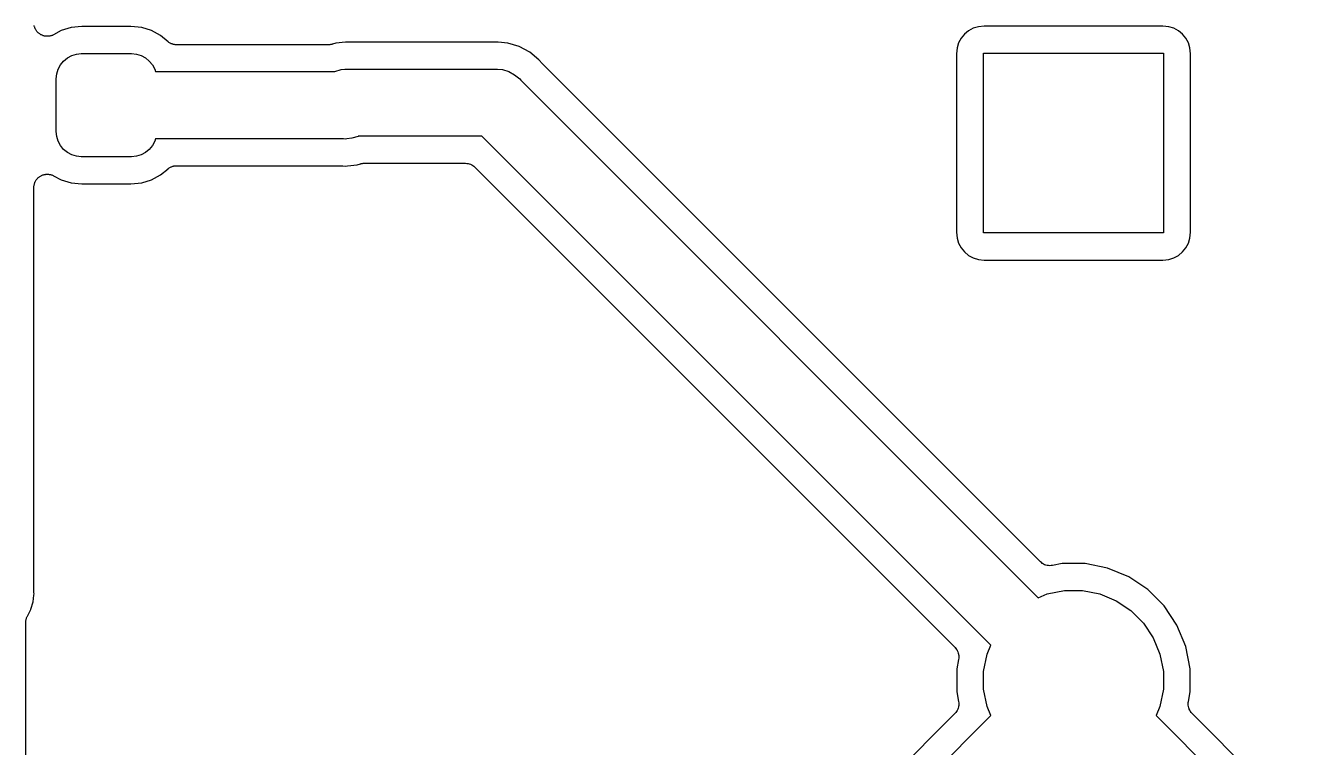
# Model space of a CAD drawing. Extents: x 127.5 to 172.4, y -152.1 to -77.2.
# Drawn here: x 134.87 to 147.06, y -121.28 to -114.46 of the extents above; entities that cross this region are included whole.
import ezdxf

# ---------------------------------------------------------------- set-up
doc = ezdxf.new("R2010")
doc.units = 0
doc.layers.add('BLACK', color=7, linetype='CONTINUOUS')

msp = doc.modelspace()

# ---------------------------------------------------------------- linework, layer by layer
at = {"layer": 'BLACK', "linetype": 'CONTINUOUS'}
for p, q in [((134.954, -114.465), (134.953, -114.459)), ((134.955, -114.47), (134.954, -114.465)), ((134.958, -114.476), (134.955, -114.47)), ((135.405, -114.469), (135.302, -114.479)), ((135.867, -114.469), (135.405, -114.469)), ((135.97, -114.479), (135.867, -114.469)), ((143.88, -114.47), (143.832, -114.484)), ((143.936, -114.464), (143.88, -114.47)), ((145.624, -114.464), (143.936, -114.464)), ((145.68, -114.47), (145.624, -114.464)), ((145.728, -114.484), (145.68, -114.47)), ((134.96, -114.483), (134.958, -114.476)), ((134.963, -114.488), (134.96, -114.483)), ((134.965, -114.493), (134.963, -114.488)), ((134.968, -114.499), (134.965, -114.493)), ((134.971, -114.504), (134.968, -114.499)), ((134.975, -114.509), (134.971, -114.504)), ((134.978, -114.514), (134.975, -114.509)), ((134.983, -114.519), (134.978, -114.514)), ((134.987, -114.524), (134.983, -114.519)), ((134.992, -114.527), (134.987, -114.524)), ((134.996, -114.532), (134.992, -114.527)), ((135.001, -114.535), (134.996, -114.532)), ((135.006, -114.539), (135.001, -114.535)), ((135.011, -114.542), (135.006, -114.539)), ((135.016, -114.546), (135.011, -114.542)), ((135.022, -114.548), (135.016, -114.546)), ((135.028, -114.551), (135.022, -114.548)), ((135.034, -114.553), (135.028, -114.551)), ((135.039, -114.555), (135.034, -114.553)), ((135.045, -114.557), (135.039, -114.555)), ((135.052, -114.559), (135.045, -114.557)), ((135.058, -114.559), (135.052, -114.559)), ((135.063, -114.56), (135.058, -114.559)), ((135.07, -114.561), (135.063, -114.56)), ((135.076, -114.561), (135.07, -114.561)), ((135.082, -114.561), (135.076, -114.561)), ((135.088, -114.561), (135.082, -114.561)), ((135.095, -114.56), (135.088, -114.561)), ((135.101, -114.559), (135.095, -114.56)), ((135.107, -114.557), (135.101, -114.559)), ((135.113, -114.556), (135.107, -114.557)), ((135.119, -114.554), (135.113, -114.556)), ((135.125, -114.552), (135.119, -114.554)), ((135.13, -114.549), (135.125, -114.552)), ((135.136, -114.547), (135.13, -114.549)), ((135.137, -114.546), (135.136, -114.547)), ((135.21, -114.507), (135.137, -114.546)), ((135.302, -114.479), (135.21, -114.507)), ((136.062, -114.507), (135.97, -114.479)), ((136.147, -114.553), (136.062, -114.507)), ((136.22, -114.612), (136.147, -114.553)), ((143.718, -114.578), (143.694, -114.622)), ((143.75, -114.54), (143.718, -114.578)), ((143.788, -114.508), (143.75, -114.54)), ((143.832, -114.484), (143.788, -114.508)), ((145.772, -114.508), (145.728, -114.484)), ((145.81, -114.54), (145.772, -114.508)), ((145.842, -114.578), (145.81, -114.54)), ((145.866, -114.622), (145.842, -114.578)), ((136.224, -114.615), (136.22, -114.612)), ((136.228, -114.619), (136.224, -114.615)), ((136.234, -114.622), (136.228, -114.619)), ((136.24, -114.626), (136.234, -114.622)), ((136.245, -114.628), (136.24, -114.626)), ((136.25, -114.631), (136.245, -114.628)), ((136.257, -114.633), (136.25, -114.631)), ((136.263, -114.635), (136.257, -114.633)), ((136.268, -114.637), (136.263, -114.635)), ((136.274, -114.638), (136.268, -114.637)), ((136.281, -114.639), (136.274, -114.638)), ((136.287, -114.64), (136.281, -114.639)), ((136.293, -114.64), (136.287, -114.64)), ((136.298, -114.641), (136.293, -114.64)), ((136.3, -114.641), (136.298, -114.641)), ((137.737, -114.641), (136.3, -114.641)), ((137.742, -114.64), (137.737, -114.641)), ((137.748, -114.641), (137.742, -114.64)), ((137.755, -114.639), (137.748, -114.641)), ((137.762, -114.639), (137.755, -114.639)), ((137.767, -114.637), (137.762, -114.639)), ((137.772, -114.636), (137.767, -114.637)), ((137.774, -114.636), (137.772, -114.636)), ((137.806, -114.626), (137.774, -114.636)), ((137.896, -114.617), (137.806, -114.626)), ((137.918, -114.615), (137.896, -114.617)), ((137.896, -114.617), (137.896, -114.617)), ((137.94, -114.617), (137.918, -114.615)), ((137.945, -114.617), (137.94, -114.617)), ((137.951, -114.617), (137.945, -114.617)), ((137.952, -114.617), (137.951, -114.617)), ((139.285, -114.617), (137.952, -114.617)), ((139.29, -114.617), (139.285, -114.617)), ((139.295, -114.617), (139.29, -114.617)), ((139.297, -114.617), (139.295, -114.617)), ((139.319, -114.615), (139.297, -114.617)), ((139.341, -114.617), (139.319, -114.615)), ((139.431, -114.626), (139.341, -114.617)), ((139.341, -114.617), (139.341, -114.617)), ((139.539, -114.658), (139.431, -114.626)), ((139.638, -114.712), (139.539, -114.658)), ((139.725, -114.783), (139.638, -114.712)), ((143.68, -114.67), (143.674, -114.726)), ((143.694, -114.622), (143.68, -114.67)), ((145.88, -114.67), (145.866, -114.622)), ((145.886, -114.726), (145.88, -114.67)), ((135.179, -114.872), (135.201, -114.831)), ((135.201, -114.831), (135.231, -114.795)), ((135.231, -114.795), (135.267, -114.765)), ((135.267, -114.765), (135.308, -114.743)), ((135.308, -114.743), (135.352, -114.73)), ((135.352, -114.73), (135.398, -114.725)), ((135.398, -114.725), (135.874, -114.725)), ((135.874, -114.725), (135.92, -114.73)), ((135.92, -114.73), (135.964, -114.743)), ((135.964, -114.743), (136.005, -114.765)), ((136.005, -114.765), (136.041, -114.795)), ((136.041, -114.795), (136.071, -114.831)), ((136.071, -114.831), (136.093, -114.872)), ((139.739, -114.8), (139.725, -114.783)), ((139.743, -114.804), (139.739, -114.8)), ((139.746, -114.808), (139.743, -114.804)), ((139.747, -114.809), (139.746, -114.808)), ((139.748, -114.81), (139.747, -114.809)), ((144.467, -119.529), (139.748, -114.81)), ((143.674, -114.726), (143.674, -116.414)), ((143.93, -116.42), (143.93, -114.72)), ((143.93, -114.72), (145.63, -114.72)), ((145.63, -114.72), (145.63, -116.42)), ((145.886, -116.414), (145.886, -114.726)), ((135.161, -114.962), (135.166, -114.916)), ((135.166, -114.916), (135.179, -114.872)), ((136.093, -114.872), (136.1, -114.895)), ((136.1, -114.895), (137.795, -114.895)), ((137.795, -114.895), (137.796, -114.894)), ((137.796, -114.894), (137.856, -114.876)), ((137.856, -114.876), (137.892, -114.873)), ((137.892, -114.873), (137.918, -114.87)), ((137.918, -114.87), (137.934, -114.871)), ((137.934, -114.871), (139.303, -114.871)), ((139.303, -114.871), (139.319, -114.87)), ((139.319, -114.87), (139.335, -114.871)), ((139.335, -114.871), (139.381, -114.876)), ((139.381, -114.876), (139.441, -114.894)), ((139.441, -114.894), (139.496, -114.924)), ((139.496, -114.924), (139.545, -114.963)), ((135.161, -115.462), (135.161, -114.962)), ((139.545, -114.963), (139.555, -114.976)), ((139.555, -114.976), (144.447, -119.868)), ((135.166, -115.509), (135.161, -115.462)), ((135.179, -115.553), (135.166, -115.509)), ((135.201, -115.594), (135.179, -115.553)), ((136.093, -115.553), (136.071, -115.594)), ((136.1, -115.53), (136.093, -115.553)), ((137.879, -115.53), (136.1, -115.53)), ((137.895, -115.532), (137.879, -115.53)), ((137.91, -115.53), (137.895, -115.532)), ((137.957, -115.525), (137.91, -115.53)), ((138.017, -115.507), (137.957, -115.525)), ((138.018, -115.506), (138.017, -115.507)), ((139.187, -115.506), (138.018, -115.506)), ((143.998, -120.317), (139.187, -115.506)), ((135.231, -115.63), (135.201, -115.594)), ((135.267, -115.66), (135.231, -115.63)), ((135.308, -115.682), (135.267, -115.66)), ((135.352, -115.695), (135.308, -115.682)), ((135.964, -115.682), (135.92, -115.695)), ((136.005, -115.66), (135.964, -115.682)), ((136.041, -115.63), (136.005, -115.66)), ((136.071, -115.594), (136.041, -115.63)), ((135.398, -115.7), (135.352, -115.695)), ((135.874, -115.7), (135.398, -115.7)), ((135.92, -115.695), (135.874, -115.7)), ((136.147, -115.872), (136.22, -115.813)), ((136.22, -115.813), (136.221, -115.812)), ((136.221, -115.812), (136.226, -115.809)), ((136.226, -115.809), (136.23, -115.805)), ((136.23, -115.805), (136.236, -115.802)), ((136.236, -115.802), (136.242, -115.798)), ((136.242, -115.798), (136.247, -115.796)), ((136.247, -115.796), (136.252, -115.794)), ((136.252, -115.794), (136.258, -115.792)), ((136.258, -115.792), (136.265, -115.789)), ((136.265, -115.789), (136.27, -115.788)), ((136.27, -115.788), (136.275, -115.786)), ((136.275, -115.786), (136.282, -115.786)), ((136.282, -115.786), (136.289, -115.784)), ((136.289, -115.784), (136.295, -115.785)), ((136.295, -115.785), (136.3, -115.784)), ((136.3, -115.784), (137.86, -115.784)), ((137.86, -115.784), (137.862, -115.784)), ((137.862, -115.784), (137.868, -115.785)), ((137.868, -115.785), (137.873, -115.785)), ((137.873, -115.785), (137.895, -115.787)), ((137.895, -115.787), (137.917, -115.785)), ((137.917, -115.785), (138.007, -115.776)), ((137.917, -115.785), (137.917, -115.785)), ((138.007, -115.776), (138.039, -115.766)), ((138.039, -115.766), (138.041, -115.765)), ((138.041, -115.765), (138.046, -115.764)), ((138.046, -115.764), (138.051, -115.763)), ((138.051, -115.763), (138.058, -115.762)), ((138.058, -115.762), (138.065, -115.761)), ((138.065, -115.761), (138.07, -115.761)), ((138.07, -115.761), (138.076, -115.76)), ((138.076, -115.76), (139.03, -115.76)), ((139.03, -115.76), (139.03, -115.761)), ((139.03, -115.761), (139.03, -115.761)), ((139.03, -115.761), (139.03, -115.761)), ((139.03, -115.761), (139.031, -115.761)), ((139.031, -115.761), (139.043, -115.762)), ((139.043, -115.762), (139.055, -115.763)), ((139.055, -115.763), (139.055, -115.763)), ((139.055, -115.763), (139.056, -115.763)), ((139.056, -115.763), (139.067, -115.767)), ((139.067, -115.767), (139.078, -115.77)), ((139.078, -115.77), (139.079, -115.771)), ((139.079, -115.771), (139.08, -115.771)), ((139.08, -115.771), (139.09, -115.776)), ((139.09, -115.776), (139.1, -115.782)), ((139.1, -115.782), (139.101, -115.782)), ((139.101, -115.782), (139.101, -115.783)), ((139.101, -115.783), (139.11, -115.79)), ((139.11, -115.79), (139.119, -115.798)), ((139.119, -115.798), (143.659, -120.337)), ((134.96, -115.941), (134.963, -115.936)), ((134.963, -115.936), (134.966, -115.93)), ((134.966, -115.93), (134.969, -115.925)), ((134.969, -115.925), (134.972, -115.919)), ((134.972, -115.919), (134.976, -115.915)), ((134.976, -115.915), (134.98, -115.91)), ((134.98, -115.91), (134.984, -115.905)), ((134.984, -115.905), (134.988, -115.9)), ((134.988, -115.9), (134.993, -115.896)), ((134.993, -115.896), (134.997, -115.892)), ((134.997, -115.892), (135.003, -115.889)), ((135.003, -115.889), (135.008, -115.885)), ((135.008, -115.885), (135.013, -115.882)), ((135.013, -115.882), (135.018, -115.879)), ((135.018, -115.879), (135.024, -115.876)), ((135.024, -115.876), (135.03, -115.873)), ((135.03, -115.873), (135.035, -115.871)), ((135.035, -115.871), (135.041, -115.869)), ((135.041, -115.869), (135.047, -115.868)), ((135.047, -115.868), (135.053, -115.866)), ((135.053, -115.866), (135.059, -115.866)), ((135.059, -115.866), (135.065, -115.864)), ((135.065, -115.864), (135.072, -115.864)), ((135.072, -115.864), (135.078, -115.864)), ((135.078, -115.864), (135.084, -115.864)), ((135.084, -115.864), (135.09, -115.864)), ((135.09, -115.864), (135.096, -115.866)), ((135.096, -115.866), (135.103, -115.866)), ((135.103, -115.866), (135.108, -115.868)), ((135.108, -115.868), (135.114, -115.869)), ((135.114, -115.869), (135.12, -115.872)), ((135.12, -115.872), (135.126, -115.874)), ((135.126, -115.874), (135.132, -115.877)), ((135.132, -115.877), (135.137, -115.879)), ((135.137, -115.879), (135.21, -115.918)), ((135.21, -115.918), (135.302, -115.946)), ((135.97, -115.946), (136.062, -115.918)), ((136.062, -115.918), (136.147, -115.872)), ((134.95, -115.989), (134.951, -115.983)), ((134.95, -115.991), (134.95, -115.989)), ((134.95, -119.807), (134.95, -115.991)), ((134.951, -115.977), (134.952, -115.971)), ((134.951, -115.983), (134.951, -115.977)), ((134.952, -115.971), (134.953, -115.964)), ((134.953, -115.964), (134.955, -115.959)), ((134.955, -115.959), (134.956, -115.953)), ((134.956, -115.953), (134.959, -115.947)), ((134.959, -115.947), (134.96, -115.941)), ((135.302, -115.946), (135.405, -115.956)), ((135.405, -115.956), (135.867, -115.956)), ((135.867, -115.956), (135.97, -115.946)), ((143.674, -116.414), (143.68, -116.47)), ((145.63, -116.42), (143.93, -116.42)), ((145.88, -116.47), (145.886, -116.414)), ((143.68, -116.47), (143.694, -116.518)), ((143.694, -116.518), (143.718, -116.562)), ((145.842, -116.562), (145.866, -116.518)), ((145.866, -116.518), (145.88, -116.47)), ((143.718, -116.562), (143.75, -116.6)), ((143.75, -116.6), (143.788, -116.632)), ((143.788, -116.632), (143.832, -116.656)), ((143.832, -116.656), (143.88, -116.67)), ((145.68, -116.67), (145.728, -116.656)), ((145.728, -116.656), (145.772, -116.632)), ((145.772, -116.632), (145.81, -116.6)), ((145.81, -116.6), (145.842, -116.562)), ((143.88, -116.67), (143.936, -116.676)), ((143.936, -116.676), (145.624, -116.676)), ((145.624, -116.676), (145.68, -116.67)), ((144.476, -119.536), (144.467, -119.529)), ((144.485, -119.544), (144.476, -119.536)), ((144.486, -119.544), (144.485, -119.544)), ((144.486, -119.545), (144.486, -119.544)), ((144.497, -119.55), (144.486, -119.545)), ((144.507, -119.556), (144.497, -119.55)), ((144.508, -119.556), (144.507, -119.556)), ((144.519, -119.56), (144.508, -119.556)), ((144.508, -119.556), (144.508, -119.556)), ((144.531, -119.563), (144.519, -119.56)), ((144.531, -119.564), (144.531, -119.563)), ((144.532, -119.564), (144.531, -119.564)), ((144.544, -119.565), (144.532, -119.564)), ((144.555, -119.566), (144.544, -119.565)), ((144.556, -119.566), (144.555, -119.566)), ((144.557, -119.566), (144.556, -119.566)), ((144.568, -119.565), (144.557, -119.566)), ((144.58, -119.564), (144.568, -119.565)), ((144.581, -119.564), (144.58, -119.564)), ((144.582, -119.564), (144.581, -119.564)), ((144.581, -119.564), (144.581, -119.564)), ((144.581, -119.564), (144.581, -119.564)), ((144.671, -119.546), (144.582, -119.564)), ((144.889, -119.546), (144.671, -119.546)), ((145.102, -119.588), (144.889, -119.546)), ((145.303, -119.672), (145.102, -119.588)), ((145.484, -119.792), (145.303, -119.672)), ((134.951, -119.813), (134.95, -119.807)), ((134.951, -119.818), (134.951, -119.813)), ((134.951, -119.82), (134.951, -119.818)), ((134.952, -119.832), (134.951, -119.82)), ((134.951, -119.845), (134.952, -119.832)), ((144.447, -119.868), (144.532, -119.833)), ((144.532, -119.833), (144.696, -119.8)), ((144.696, -119.8), (144.864, -119.8)), ((144.864, -119.8), (145.028, -119.833)), ((145.028, -119.833), (145.183, -119.897)), ((145.638, -119.946), (145.484, -119.792)), ((134.923, -119.978), (134.945, -119.907)), ((134.945, -119.907), (134.951, -119.845)), ((134.951, -119.845), (134.951, -119.845)), ((145.183, -119.897), (145.322, -119.99)), ((145.758, -120.127), (145.638, -119.946)), ((134.876, -120.083), (134.877, -120.076)), ((134.877, -120.076), (134.878, -120.071)), ((134.878, -120.071), (134.88, -120.065)), ((134.88, -120.065), (134.882, -120.059)), ((134.882, -120.059), (134.884, -120.052)), ((134.884, -120.052), (134.887, -120.047)), ((134.887, -120.047), (134.889, -120.042)), ((134.889, -120.042), (134.923, -119.979)), ((134.923, -119.979), (134.923, -119.978)), ((145.322, -119.99), (145.44, -120.108)), ((134.874, -120.1), (134.875, -120.095)), ((134.874, -120.102), (134.874, -120.1)), ((134.874, -124.143), (134.874, -120.102)), ((134.875, -120.089), (134.876, -120.083)), ((134.875, -120.095), (134.875, -120.089)), ((145.44, -120.108), (145.533, -120.247)), ((145.842, -120.328), (145.758, -120.127)), ((143.963, -120.402), (143.998, -120.317)), ((145.533, -120.247), (145.597, -120.402)), ((143.659, -120.337), (143.659, -120.338)), ((143.659, -120.338), (143.659, -120.338)), ((143.659, -120.338), (143.659, -120.338)), ((143.659, -120.338), (143.66, -120.339)), ((143.66, -120.339), (143.668, -120.348)), ((143.668, -120.348), (143.675, -120.357)), ((143.675, -120.357), (143.675, -120.357)), ((143.675, -120.357), (143.676, -120.358)), ((143.676, -120.358), (143.681, -120.368)), ((143.681, -120.368), (143.687, -120.379)), ((143.687, -120.379), (143.687, -120.379)), ((143.687, -120.379), (143.687, -120.38)), ((143.687, -120.38), (143.69, -120.391)), ((143.69, -120.391), (143.694, -120.402)), ((143.694, -120.402), (143.694, -120.403)), ((143.694, -120.403), (143.694, -120.404)), ((143.694, -120.404), (143.695, -120.415)), ((143.695, -120.44), (143.694, -120.452)), ((143.695, -120.415), (143.696, -120.427)), ((143.696, -120.428), (143.695, -120.44)), ((143.696, -120.427), (143.696, -120.428)), ((143.696, -120.428), (143.696, -120.428)), ((143.93, -120.566), (143.963, -120.402)), ((145.597, -120.402), (145.63, -120.566)), ((145.884, -120.541), (145.842, -120.328)), ((143.694, -120.452), (143.676, -120.541)), ((143.676, -120.541), (143.676, -120.759)), ((143.93, -120.734), (143.93, -120.566)), ((145.63, -120.566), (145.63, -120.734)), ((145.884, -120.759), (145.884, -120.541)), ((143.676, -120.759), (143.694, -120.848)), ((143.963, -120.898), (143.93, -120.734)), ((145.63, -120.734), (145.597, -120.898)), ((145.866, -120.848), (145.884, -120.759)), ((143.68, -120.933), (143.675, -120.944)), ((143.686, -120.923), (143.68, -120.933)), ((143.69, -120.911), (143.686, -120.922)), ((143.686, -120.922), (143.686, -120.922)), ((143.686, -120.922), (143.686, -120.923)), ((143.693, -120.899), (143.69, -120.911)), ((143.694, -120.899), (143.693, -120.899)), ((143.694, -120.848), (143.694, -120.849)), ((143.694, -120.849), (143.694, -120.849)), ((143.694, -120.849), (143.694, -120.849)), ((143.694, -120.849), (143.694, -120.85)), ((143.694, -120.85), (143.695, -120.862)), ((143.695, -120.886), (143.694, -120.898)), ((143.694, -120.898), (143.694, -120.899)), ((143.695, -120.862), (143.696, -120.873)), ((143.696, -120.875), (143.695, -120.886)), ((143.696, -120.873), (143.696, -120.874)), ((143.696, -120.874), (143.696, -120.875)), ((143.998, -120.983), (143.963, -120.898)), ((145.597, -120.898), (145.562, -120.983)), ((145.864, -120.872), (145.865, -120.86)), ((145.864, -120.873), (145.864, -120.872)), ((145.864, -120.872), (145.864, -120.872)), ((145.865, -120.885), (145.864, -120.873)), ((145.865, -120.86), (145.866, -120.848)), ((145.866, -120.896), (145.865, -120.885)), ((145.866, -120.897), (145.866, -120.896)), ((145.866, -120.898), (145.866, -120.897)), ((145.87, -120.909), (145.866, -120.898)), ((145.873, -120.92), (145.87, -120.909)), ((145.873, -120.921), (145.873, -120.92)), ((145.879, -120.932), (145.873, -120.921)), ((145.873, -120.921), (145.873, -120.921)), ((145.884, -120.942), (145.879, -120.932)), ((143.659, -120.963), (142.622, -122)), ((142.789, -122.192), (143.998, -120.983)), ((143.666, -120.954), (143.659, -120.963)), ((143.674, -120.945), (143.666, -120.954)), ((143.675, -120.944), (143.674, -120.944)), ((143.674, -120.944), (143.674, -120.945)), ((145.562, -120.983), (146.898, -122.319)), ((145.885, -120.943), (145.884, -120.942)), ((145.892, -120.952), (145.885, -120.943)), ((145.885, -120.943), (145.885, -120.943)), ((145.9, -120.961), (145.892, -120.952)), ((145.901, -120.962), (145.9, -120.961)), ((145.901, -120.963), (145.901, -120.962)), ((145.901, -120.962), (145.901, -120.962)), ((145.901, -120.962), (145.901, -120.962)), ((147.065, -122.127), (145.901, -120.963))]:
    msp.add_line(p, q, dxfattribs=at)

doc.saveas('drawing.dxf')
